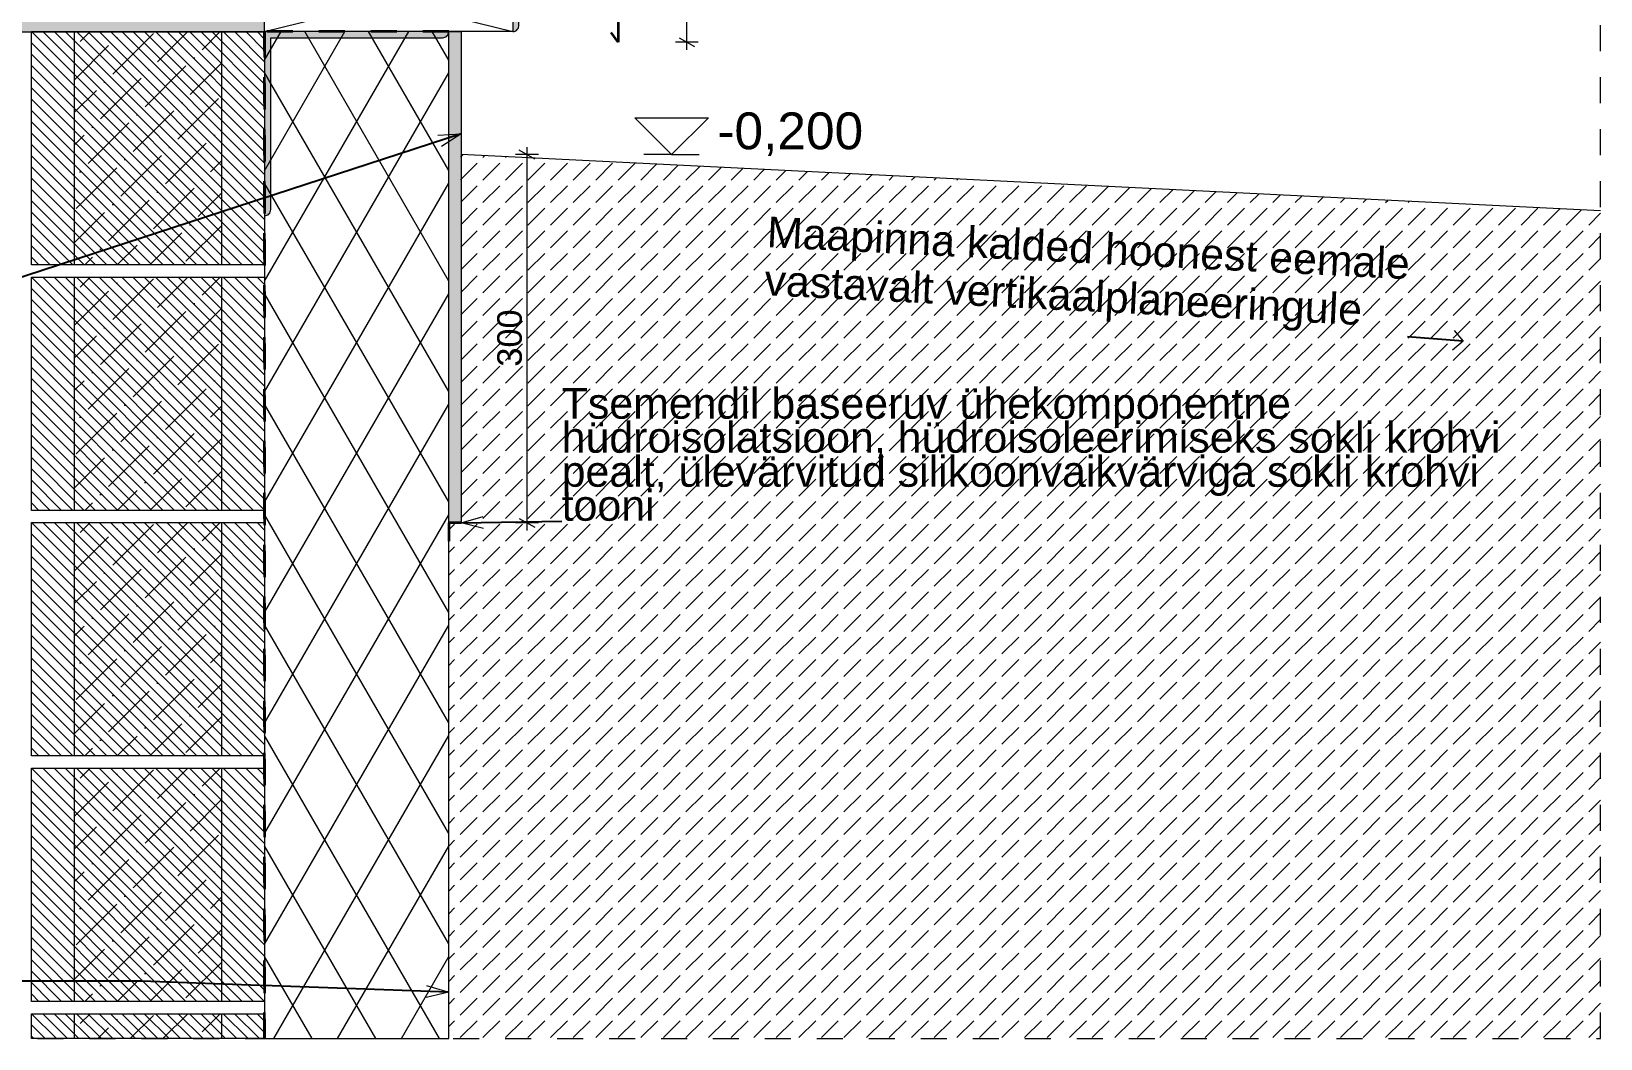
# Model space of a CAD drawing. Header units: millimetres. Extents: x 2715 to 5047, y -920 to 3095.
# Drawn here: x 3769 to 5047, y -920 to -100 of the extents above; entities that cross this region are included whole.
import ezdxf

# ---------------------------------------------------------------- set-up
doc = ezdxf.new("R2010")
doc.units = ezdxf.units.MM
doc.header["$MEASUREMENT"] = 0
for name, pattern in [('Dashed', [42.333333, 21.166667, -21.166667]), ('Hidden Line (2)', [39.122222, 28.222222, -10.9]), ('Wipeout_Contour', [1000, 0, -1000])]:
    doc.linetypes.add(name, pattern=pattern)
for name, color, linetype, lineweight in [('0_Pen_No__1', 7, 'Continuous', 13), ('0_Pen_No__26', 5, 'Continuous', 35), ('Annotation - Label_Pen_No__2', 8, 'Continuous', 15), ('New_0_Pen_No__1', 7, 'Continuous', 13), ('New_0_Pen_No__26', 5, 'Continuous', 35), ('New_0_Pen_No__7', 7, 'Continuous', 35), ('New_Dimensioning - General_Pen_No__1', 7, 'Continuous', 13), ('New_Drawing & Figure_Pen_No__1', 7, 'Continuous', 13), ('New_Site & Landscape - Terrain_Pen_No__1', 7, 'Continuous', 13), ('New_Structural - Bearing_Pen_No__1', 7, 'Continuous', 13), ('Structural - Bearing_Pen_No__1', 7, 'Continuous', 13), ('viirutus_Pen_No__1', 7, 'Continuous', 13)]:
    doc.layers.add(name, color=color, linetype=linetype, lineweight=lineweight)
for name, color, linetype in [('New_0', 7, 'Continuous'), ('New_Dimensioning - General', 7, 'Continuous'), ('Structural - Bearing', 7, 'Continuous')]:
    doc.layers.add(name, color=color, linetype=linetype)
for name, color, linetype, lineweight, true_color in [('New_0_Pen_No__102', 7, 'Continuous', 13, 0xcccccc), ('New_0_Pen_No__145', 7, 'Continuous', 20, 0x0077b0), ('New_0_Pen_No__4', 7, 'Continuous', 20, 0x029e21), ('New_2D Drafting - General_Pen_No__61', 7, 'Continuous', 20, 0x6a6a6a), ('New_Drawing & Figure_Pen_No__61', 7, 'Continuous', 20, 0x6a6a6a), ('Structural - Bearing_Pen_No__161', 7, 'Continuous', 13, 0x6a6a6a)]:
    doc.layers.add(name, color=color, linetype=linetype, lineweight=lineweight, true_color=true_color)
doc.styles.add('GENERATED_STYLE_1', font='')
doc.styles.get('GENERATED_STYLE_1').set_extended_font_data('Arial')
doc.linetypes.add('Wave', pattern='A,0,[1,TRN_PP_AR-7-02_V01_Aken-vert1.Shx,S=0.15873,R=0,X=0,Y=0],-20,0', length=20)
doc.dimstyles.new('GENERATED_STYLE__1', dxfattribs={"dimtxt": 25, "dimasz": 9.5, "dimexe": 0.18, "dimexo": 0.0625, "dimgap": 0, "dimtad": 1, "dimdec": 0, "dimzin": 0, "dimdsep": 46, "dimtxsty": 'GENERATED_STYLE_1', "dimblk": 'ARROWHEAD_2', "dimblk1": 'ARROWHEAD_2', "dimblk2": 'ARROWHEAD_2', "dimcen": 0.09, "dimse1": 1, "dimse2": 1, "dimclrd": 7, "dimclre": 7, "dimclrt": 7, "dimadec": 0, "dimazin": 0, "dimtfac": 1, "dimtdec": 4, "dimtmove": 0, "dimatfit": 3, "dimfxl": 0, "dimtolj": 1, "dimtzin": 0, "dimarcsym": 0})
doc.dimstyles.new('GENERATED_STYLE__2', dxfattribs={"dimtxt": 20, "dimasz": 9.5, "dimexe": 0.18, "dimexo": 0.0625, "dimgap": 0, "dimtad": 1, "dimdec": 0, "dimzin": 0, "dimdsep": 46, "dimtxsty": 'GENERATED_STYLE_1', "dimblk": 'ARROWHEAD_2', "dimblk1": 'ARROWHEAD_2', "dimblk2": 'ARROWHEAD_2', "dimcen": 0.09, "dimse1": 1, "dimse2": 1, "dimclrd": 7, "dimclre": 7, "dimclrt": 7, "dimadec": 0, "dimazin": 0, "dimtfac": 1, "dimtdec": 4, "dimtmove": 0, "dimatfit": 3, "dimfxl": 0, "dimtolj": 1, "dimtzin": 0, "dimarcsym": 0})
doc.dimstyles.new('GENERATED_STYLE__4', dxfattribs={"dimtxt": 0.18, "dimasz": 18.24, "dimexe": 0.18, "dimexo": 0.0625, "dimgap": 0, "dimtad": 0, "dimtih": 1, "dimtoh": 1, "dimdec": 4, "dimzin": 0, "dimdsep": 46, "dimcen": 0.09, "dimadec": 0, "dimazin": 0, "dimtfac": 1, "dimtdec": 4, "dimtmove": 0, "dimatfit": 3, "dimldrblk": 'ARROWHEAD_3', "dimfxl": 0, "dimtolj": 1, "dimtzin": 0, "dimarcsym": 0})
doc.dimstyles.new('GENERATED_STYLE__6', dxfattribs={"dimtxt": 0.18, "dimasz": 15.2, "dimexe": 0.18, "dimexo": 0.0625, "dimgap": 0, "dimtad": 0, "dimtih": 1, "dimtoh": 1, "dimdec": 4, "dimzin": 0, "dimdsep": 46, "dimcen": 0.09, "dimadec": 0, "dimazin": 0, "dimtfac": 1, "dimtdec": 4, "dimtmove": 0, "dimatfit": 3, "dimldrblk": 'ARROWHEAD_8', "dimfxl": 0, "dimtolj": 1, "dimtzin": 0, "dimarcsym": 0})

# ---------------------------------------------------------------- blocks, each defined once
blk = doc.blocks.new('*D5')
at = {"layer": 'New_Dimensioning - General_Pen_No__1', "color": 7, "linetype": 'Continuous', "lineweight": 13}
for p, q in [((4312.1, -38.3), (4293.4, -38.3)), ((4309, -41.9), (4296.5, -34.7)), ((4302.7, -38.3), (4302.7, -32.2)), ((4302.7, -108.3), (4302.7, -38.3)), ((4312.1, -108.3), (4293.4, -108.3)), ((4296.5, -104.7), (4309, -111.9)), ((4302.7, -114.4), (4302.7, -108.3))]:
    blk.add_line(p, q, dxfattribs=at)
at = {"layer": 'New_Dimensioning - General_Pen_No__1', "color": 7, "lineweight": 13, "insert": (4297.7, -92.3), "char_height": 25, "attachment_point": 7, "rotation": 90, "style": 'GENERATED_STYLE_1'}
blk.add_mtext('\\A1;{\\pql;\\fArial|b0|i0|c0|p34;70}', dxfattribs=at)
blk = doc.blocks.new('ARROWHEAD_2')
at = {"color": 0, "linetype": 'Continuous', "lineweight": 0}
for p, q in [((0, 0), (-1, 0)), ((-0.38, -0.66), (0.38, 0.66))]:
    blk.add_line(p, q, dxfattribs=at)
blk = doc.blocks.new('*D7')
at = {"layer": 'New_0_Pen_No__1', "color": 7, "linetype": 'Continuous', "lineweight": 13}
for p, q in [((4182, -199.8), (4163.2, -199.8)), ((4178.8, -203.5), (4166.3, -196.2)), ((4172.6, -199.8), (4172.6, -193.7)), ((4172.6, -499.8), (4172.6, -199.8)), ((4166.3, -496.2), (4178.8, -503.5)), ((4182, -499.8), (4163.2, -499.8)), ((4172.6, -506), (4172.6, -499.8))]:
    blk.add_line(p, q, dxfattribs=at)
at = {"layer": 'New_0_Pen_No__1', "color": 7, "lineweight": 13, "insert": (4168.6, -372.6), "char_height": 20, "attachment_point": 7, "rotation": 90, "style": 'GENERATED_STYLE_1'}
blk.add_mtext('\\A1;{\\pql;\\fArial|b0|i0|c0|p34;300}', dxfattribs=at)
blk = doc.blocks.new('ARROWHEAD_3')
at = {"color": 0, "linetype": 'Continuous', "lineweight": 0}
blk.add_line((0, 0), (-1, 0), dxfattribs=at)
at = {"color": 0, "linetype": 'Continuous', "lineweight": 0, "flags": 128}
blk.add_lwpolyline([(-1, 0.2679), (0, 0), (-1, -0.2679)], dxfattribs=at)
blk = doc.blocks.new('ARROWHEAD_8')
at = {"color": 0, "linetype": 'Continuous', "lineweight": 0}
blk.add_line((0, 0), (-1, 0), dxfattribs=at)
at = {"color": 0, "linetype": 'Continuous', "lineweight": 0, "flags": 128}
blk.add_lwpolyline([(-0.525, 0.525), (0, 0), (-0.525, -0.525)], dxfattribs=at)

msp = doc.modelspace()

# ---------------------------------------------------------------- hatches: boundary and pattern name
at = {"layer": 'New_0_Pen_No__102', "linetype": 'Continuous', "lineweight": 13, "true_color": 0xcccccc}
msp.add_hatch(color=254, dxfattribs=at).paths.add_polyline_path([(4118.8, -499.8), (4108.8, -499.8), (4108.8, -99.7), (4118.8, -99.7)])
at = {"layer": 'New_2D Drafting - General_Pen_No__61', "linetype": 'Continuous', "lineweight": 20, "true_color": 0x6a6a6a}
h = msp.add_hatch(dxfattribs=at)
h.set_pattern_fill('Dashed_0001', color=251, style=0, pattern_type=2)
h.set_pattern_definition([(45, (0, 0), (-18.38478, 18.38478), [19.5, -6.5]), (45, (7e-15, 18.385), (-18.38478, 18.38478), [19.5, -6.5])])
h.paths.add_polyline_path([(5047.1, -245.8), (4118.5, -199.8), (4118.7, -499.8), (4108.9, -499.8), (4109.1, -920), (5047.1, -920)])
at = {"layer": 'New_Drawing & Figure_Pen_No__61', "linetype": 'Continuous', "lineweight": 0, "true_color": 0x1a1a1a}
msp.add_hatch(color=250, dxfattribs=at).paths.add_polyline_path([(4161, -99.7, 0.414214), (4166, -94.2), (4166, -46.2), (4206, -46.2, 0.414214), (4211, -41.2), (4166, -41.2), (4161, -41.2), (4161, -46.2)])

# ---------------------------------------------------------------- linework, layer by layer
at = {"layer": 'New_0_Pen_No__1', "color": 7, "linetype": 'Continuous', "lineweight": 13, "flags": 128}
msp.add_lwpolyline([(4118.8, -499.8), (4108.8, -499.8), (4108.8, -99.7), (4118.8, -99.7)], close=True, dxfattribs=at)
at = {"layer": 'New_0_Pen_No__145', "color": 144, "linetype": 'Hidden Line (2)', "lineweight": 20, "true_color": 0x0077b0, "flags": 128}
msp.add_lwpolyline([(4161, -27.7), (4161, -99.7)], dxfattribs=at)
at = {"layer": 'New_0_Pen_No__4', "color": 104, "linetype": 'Wave', "lineweight": 20, "true_color": 0x029e21}
msp.add_line((4108.8, -920), (4108.8, -499.8), dxfattribs=at)
at = {"layer": 'New_0_Pen_No__7', "color": 7, "linetype": 'Continuous', "lineweight": 35}
for p, q in [((4246.8, -38.3), (4246.8, -108.3)), ((4246.8, -108.3), (4241.2, -100.4)), ((4118.8, -499.8), (4108.8, -499.8)), ((4108.8, -499.8), (4108.8, -514.8))]:
    msp.add_line(p, q, dxfattribs=at)
at = {"layer": 'New_Dimensioning - General_Pen_No__1', "color": 7, "linetype": 'Continuous', "lineweight": 13}
for p, q in [((4290.3, -199.8), (4260.3, -169.8)), ((4260.3, -169.8), (4320.3, -169.8)), ((4320.3, -169.8), (4290.3, -199.8)), ((4290.3, -199.8), (4267.8, -199.8)), ((4290.3, -199.8), (4312.8, -199.8))]:
    msp.add_line(p, q, dxfattribs=at)
at = {"layer": 'New_Drawing & Figure_Pen_No__1', "color": 7, "linetype": 'Continuous', "lineweight": 13, "flags": 128}
msp.add_lwpolyline([(4161, -99.7, 0.414214), (4166, -94.2), (4166, -46.2), (4206, -46.2, 0.414214), (4211, -41.2), (4166, -41.2), (4161, -41.2), (4161, -46.2)], format="xyb", close=True, dxfattribs=at)
at = {"layer": 'New_Site & Landscape - Terrain_Pen_No__1', "color": 7, "linetype": 'Continuous', "lineweight": 13, "flags": 128}
msp.add_lwpolyline([(5047.1, -245.8), (4118.8, -199.8)], dxfattribs=at)

# ---------------------------------------------------------------- texts
at = {"layer": 'Annotation - Label_Pen_No__2', "color": 8, "linetype": 'Continuous', "lineweight": 15, "insert": (4365.2, -321.9), "char_height": 25, "width": 525.319, "attachment_point": 7, "rotation": 357.1376, "line_spacing_factor": 0.940037, "style": 'GENERATED_STYLE_1'}
msp.add_mtext('\\A1;{\\pql;\\fArial|b0|i0|c0|p34;Maapinna kalded hoonest eemale vastavalt vertikaalplaneeringule}', dxfattribs=at)
at = {"layer": 'Annotation - Label_Pen_No__2', "color": 8, "linetype": 'Continuous', "lineweight": 15, "insert": (4200.8, -498.5), "char_height": 25, "width": 822.738, "attachment_point": 7, "line_spacing_factor": 0.664733, "style": 'GENERATED_STYLE_1'}
msp.add_mtext('\\A1;{\\pql;\\fArial|b0|i0|c0|p34;Tsemendil baseeruv ühekomponentne hüdroisolatsioon\\fArial|b0|i0|c0|p34;, \\fArial|b0|i0|c0|p34;hüdroisoleerimiseks sokli krohvi pealt, ülevärvitud\\fArial|b0|i0|c0|p34; \\fArial|b0|i0|c0|p34;silikoonvaikvärviga sokli krohvi tooni}', dxfattribs=at)
at = {"layer": 'New_Dimensioning - General_Pen_No__1', "color": 7, "lineweight": 13, "insert": (4327.6, -201.1), "char_height": 30, "attachment_point": 7, "style": 'GENERATED_STYLE_1'}
msp.add_mtext('\\A1;{\\pql;\\fArial|b0|i0|c0|p34;-0,200}', dxfattribs=at)

# ---------------------------------------------------------------- dimensions: what is measured, and where the dimension line sits
at = {"layer": 'New_0', "color": 7, "linetype": 'Continuous', "lineweight": 13}
dim = msp.add_linear_dim(base=(4172.6, -199.8), p1=(4118.8, -499.8), p2=(4118.8, -199.8), angle=90, dimstyle='GENERATED_STYLE__2', dxfattribs=at)
dim.commit()
dim.dimension.update_dxf_attribs({"geometry": '*D7', "text_midpoint": (4158.6, -349.7), "dimtype": 160, "text_rotation": 90})
at = {"layer": 'New_Dimensioning - General', "color": 7, "linetype": 'Continuous', "lineweight": 13}
dim = msp.add_linear_dim(base=(4302.7, -38.3), p1=(4246.8, -108.3), p2=(4246.8, -38.3), angle=90, dimstyle='GENERATED_STYLE__1', dxfattribs=at)
dim.commit()
dim.dimension.update_dxf_attribs({"geometry": '*D5', "text_midpoint": (4285.2, -73.2), "dimtype": 160, "text_rotation": 90})

# ---------------------------------------------------------------- leaders
at = {"layer": 'Annotation - Label_Pen_No__2', "color": 8, "linetype": 'Continuous', "lineweight": 15, "annotation_type": 0, "has_hookline": 1, "hookline_direction": 1, "text_width": 519.7, "horizontal_direction": (0.998752, -0.049938, 0)}
msp.add_leader([(4935.2, -351.8), (4889.9, -348.2)], dimstyle='GENERATED_STYLE__6', dxfattribs=at)
at = {"layer": 'Annotation - Label_Pen_No__2', "color": 8, "linetype": 'Continuous', "lineweight": 15, "annotation_type": 0, "has_hookline": 1, "hookline_direction": 0, "text_width": 759.4}
msp.add_leader([(4118.8, -499.8), (4200.8, -498.5)], dimstyle='GENERATED_STYLE__4', dxfattribs=at)

# ---------------------------------------------------------------- wipeouts: each hides what was drawn before it
at = {"color": 254, "linetype": 'Wipeout_Contour', "lineweight": 0, "ltscale": 15479.511218}
msp.add_wipeout([(3958.8, -289.7), (3768.8, -289.7), (3768.8, -99.7), (3958.8, -99.7)], dxfattribs=at).dxf.layer = 'Structural - Bearing'
at = {"color": 254, "linetype": 'Wipeout_Contour', "lineweight": 0, "ltscale": 15540.30175}
msp.add_wipeout([(3958.8, -489.7), (3768.8, -489.7), (3768.8, -299.7), (3958.8, -299.7)], dxfattribs=at).dxf.layer = 'Structural - Bearing'
at = {"color": 254, "linetype": 'Wipeout_Contour', "lineweight": 0, "ltscale": 15641.825081}
msp.add_wipeout([(3958.8, -689.7), (3768.8, -689.7), (3768.8, -499.7), (3958.8, -499.7)], dxfattribs=at).dxf.layer = 'Structural - Bearing'
at = {"color": 254, "linetype": 'Wipeout_Contour', "lineweight": 0, "ltscale": 15783.295293}
msp.add_wipeout([(3958.8, -889.7), (3768.8, -889.7), (3768.8, -699.7), (3958.8, -699.7)], dxfattribs=at).dxf.layer = 'Structural - Bearing'
at = {"color": 254, "linetype": 'Wipeout_Contour', "lineweight": 0, "ltscale": 15878.228623}
msp.add_wipeout([(3958.8, -920), (3768.8, -920), (3768.8, -899.7), (3958.8, -899.7)], dxfattribs=at).dxf.layer = 'Structural - Bearing'

# ---------------------------------------------------------------- next in the draw order: hatches: boundary and pattern name
at = {"layer": 'New_Drawing & Figure_Pen_No__61', "linetype": 'Continuous', "lineweight": 0, "true_color": 0x1a1a1a}
msp.add_hatch(color=250, dxfattribs=at).paths.add_polyline_path([(3958.8, -249.7, 0.414214), (3963.8, -244.7), (3963.8, -104.7), (4103.8, -104.7, 0.414214), (4108.8, -99.7), (3963.8, -99.7), (3958.8, -99.7), (3958.8, -104.7)])
at = {"layer": 'New_Structural - Bearing_Pen_No__1', "linetype": 'Continuous', "lineweight": 13}
h = msp.add_hatch(dxfattribs=at)
h.set_pattern_fill('Structural_Concrete_0001', style=0, pattern_type=2)
h.set_pattern_definition([(0, (0, 0), (0, 62.3538), [6, -30]), (0, (18, 31.18), (0, 62.3538), [6, -30]), (60, (0, 0), (-54, 31.1769), [6, -30]), (60, (36, 0), (-54, 31.1769), [6, -30]), (120, (6, 0), (54, 31.1769), [6, -30]), (120, (42, 0), (54, 31.1769), [6, -30]), (0, (0, 6), (0, 12), [0, -12, 0, -18]), (45, (6, 6), (-8.48528, 8.48528), [0, -9, 0, -15])])
h.paths.add_polyline_path([(3958.8, -100), (3958.8, -20), (2715.4, -20), (2715.4, -100)])
h = msp.add_hatch(dxfattribs=at)
h.set_pattern_fill('Batt_Insulation_0001', style=0, pattern_type=2)
h.set_pattern_definition([(60, (4033.81, -713.06), (-38.971, 22.5), []), (120, (4033.81, -713.06), (38.971, 22.5), [])])
h.paths.add_polyline_path([(3958.8, -920), (4108.8, -920), (4108.8, -99.7), (3958.8, -99.7)])
at = {"layer": 'Structural - Bearing_Pen_No__161', "linetype": 'Continuous', "lineweight": 13, "true_color": 0x6a6a6a}
h = msp.add_hatch(dxfattribs=at)
h.set_pattern_fill('Common_Brick_0001', color=251, style=0, pattern_type=2)
h.set_pattern_definition([(135, (3863.811, -194.667), (4.5962, 4.5962), [])])
h.paths.add_polyline_path([(3958.8, -289.7), (3768.8, -289.7), (3768.8, -99.7), (3958.8, -99.7)])
h = msp.add_hatch(dxfattribs=at)
h.set_pattern_fill('Common_Brick_0001', color=251, style=0, pattern_type=2)
h.set_pattern_definition([(135, (3863.811, -394.667), (4.5962, 4.5962), [])])
h.paths.add_polyline_path([(3958.8, -489.7), (3768.8, -489.7), (3768.8, -299.7), (3958.8, -299.7)])
h = msp.add_hatch(dxfattribs=at)
h.set_pattern_fill('Common_Brick_0001', color=251, style=0, pattern_type=2)
h.set_pattern_definition([(135, (3863.811, -594.667), (4.5962, 4.5962), [])])
h.paths.add_polyline_path([(3958.8, -689.7), (3768.8, -689.7), (3768.8, -499.7), (3958.8, -499.7)])
h = msp.add_hatch(dxfattribs=at)
h.set_pattern_fill('Common_Brick_0001', color=251, style=0, pattern_type=2)
h.set_pattern_definition([(135, (3863.811, -794.667), (4.5962, 4.5962), [])])
h.paths.add_polyline_path([(3958.8, -889.7), (3768.8, -889.7), (3768.8, -699.7), (3958.8, -699.7)])
h = msp.add_hatch(dxfattribs=at)
h.set_pattern_fill('Common_Brick_0001', color=251, style=0, pattern_type=2)
h.set_pattern_definition([(135, (3863.811, -994.667), (4.5962, 4.5962), [])])
h.paths.add_polyline_path([(3958.8, -920), (3768.8, -920), (3768.8, -899.7), (3958.8, -899.7)])
at = {"layer": 'viirutus_Pen_No__1', "linetype": 'Continuous', "lineweight": 13}
h = msp.add_hatch(dxfattribs=at)
h.set_pattern_fill('ANSI36_0001', style=0, pattern_type=2)
h.set_pattern_definition([(45, (-23450.461, 144831.38), (36.4601934, 9.943689), [46.875, -9.375, 0, -9.375])])
h.paths.add_polyline_path([(3804, -99.7), (3923.6, -99.7), (3923.6, -289.7), (3804, -289.7)])
h = msp.add_hatch(dxfattribs=at)
h.set_pattern_fill('ANSI36_0001', style=0, pattern_type=2)
h.set_pattern_definition([(45, (-23450.461, 144631.38), (36.4601934, 9.943689), [46.875, -9.375, 0, -9.375])])
h.paths.add_polyline_path([(3804, -299.7), (3923.6, -299.7), (3923.6, -489.7), (3804, -489.7)])
h = msp.add_hatch(dxfattribs=at)
h.set_pattern_fill('ANSI36_0001', style=0, pattern_type=2)
h.set_pattern_definition([(45, (-23450.461, 144431.38), (36.4601934, 9.943689), [46.875, -9.375, 0, -9.375])])
h.paths.add_polyline_path([(3804, -499.7), (3923.6, -499.7), (3923.6, -689.7), (3804, -689.7)])
h = msp.add_hatch(dxfattribs=at)
h.set_pattern_fill('ANSI36_0001', style=0, pattern_type=2)
h.set_pattern_definition([(45, (-23450.461, 144231.38), (36.4601934, 9.943689), [46.875, -9.375, 0, -9.375])])
h.paths.add_polyline_path([(3804, -699.7), (3923.6, -699.7), (3923.6, -889.7), (3804, -889.7)])
h = msp.add_hatch(dxfattribs=at)
h.set_pattern_fill('ANSI36_0001', style=0, pattern_type=2)
h.set_pattern_definition([(45, (-23450.462, 144031.38), (36.4601934, 9.943689), [46.875, -9.375, 0, -9.375])])
h.paths.add_polyline_path([(3804, -899.7), (3923.6, -899.7), (3923.6, -920), (3804, -920)])

# ---------------------------------------------------------------- next in the draw order: linework, layer by layer
at = {"layer": '0_Pen_No__1', "color": 7, "linetype": 'Continuous', "lineweight": 13}
for p, q in [((3958.8, -49.7), (4161, -99.7)), ((3958.8, -99.7), (4161, -49.7))]:
    msp.add_line(p, q, dxfattribs=at)
at = {"layer": '0_Pen_No__1', "color": 7, "linetype": 'Dashed', "lineweight": 13}
msp.add_lwpolyline([(2715.4, 623.5), (2715.4, -920), (5047.1, -920), (5047.1, 623.5)], dxfattribs=at)
at = {"layer": '0_Pen_No__1', "color": 7, "linetype": 'Continuous', "lineweight": 13, "flags": 128}
msp.add_lwpolyline([(3958.8, -49.7), (4161, -49.7), (4161, -99.7), (3958.8, -99.7)], close=True, dxfattribs=at)
at = {"layer": '0_Pen_No__26', "color": 5, "linetype": 'Dashed', "lineweight": 35}
msp.add_lwpolyline([(4108.8, -99.7), (3958.8, -99.7), (3958.8, -920)], dxfattribs=at)
at = {"layer": 'New_0_Pen_No__26', "color": 5, "linetype": 'Dashed', "lineweight": 35}
msp.add_lwpolyline([(3958.8, -920), (3958.8, -99.7)], dxfattribs=at)
at = {"layer": 'New_Drawing & Figure_Pen_No__1', "color": 7, "linetype": 'Continuous', "lineweight": 13, "flags": 128}
msp.add_lwpolyline([(3958.8, -249.7, 0.414214), (3963.8, -244.7), (3963.8, -104.7), (4103.8, -104.7, 0.414214), (4108.8, -99.7), (3963.8, -99.7), (3958.8, -99.7), (3958.8, -104.7)], format="xyb", close=True, dxfattribs=at)
at = {"layer": 'New_Structural - Bearing_Pen_No__1', "color": 7, "linetype": 'Continuous', "lineweight": 13, "flags": 128}
for points in [[(3958.8, -100), (3958.8, -20), (2715.4, -20), (2715.4, -100)], [(3958.8, -920), (4108.8, -920), (4108.8, -99.7), (3958.8, -99.7)]]:
    msp.add_lwpolyline(points, close=True, dxfattribs=at)
at = {"layer": 'Structural - Bearing_Pen_No__1', "color": 7, "linetype": 'Continuous', "lineweight": 13, "flags": 128}
for points in [[(3958.8, -289.7), (3768.8, -289.7), (3768.8, -99.7), (3958.8, -99.7)], [(3958.8, -489.7), (3768.8, -489.7), (3768.8, -299.7), (3958.8, -299.7)], [(3958.8, -689.7), (3768.8, -689.7), (3768.8, -499.7), (3958.8, -499.7)], [(3958.8, -889.7), (3768.8, -889.7), (3768.8, -699.7), (3958.8, -699.7)], [(3958.8, -920), (3768.8, -920), (3768.8, -899.7), (3958.8, -899.7)]]:
    msp.add_lwpolyline(points, close=True, dxfattribs=at)
at = {"layer": 'viirutus_Pen_No__1', "color": 7, "linetype": 'Continuous', "lineweight": 13, "flags": 128}
for points in [[(3804, -99.7), (3923.6, -99.7), (3923.6, -289.7), (3804, -289.7)], [(3804, -299.7), (3923.6, -299.7), (3923.6, -489.7), (3804, -489.7)], [(3804, -499.7), (3923.6, -499.7), (3923.6, -689.7), (3804, -689.7)], [(3804, -699.7), (3923.6, -699.7), (3923.6, -889.7), (3804, -889.7)], [(3804, -899.7), (3923.6, -899.7), (3923.6, -920), (3804, -920)]]:
    msp.add_lwpolyline(points, close=True, dxfattribs=at)

# ---------------------------------------------------------------- next in the draw order: leaders
at = {"layer": 'Annotation - Label_Pen_No__2', "color": 8, "linetype": 'Continuous', "lineweight": 15, "annotation_type": 0, "has_hookline": 1, "hookline_direction": 1}
for points, text_width in [([(4118.8, -182.9), (3438.9, -404.6), (3420.7, -404.6)], 620.9), ([(4108.8, -882.2), (3858.7, -873.2), (3364.7, -873.2)], 594.2)]:
    msp.add_leader(points, dimstyle='GENERATED_STYLE__4', dxfattribs=dict(at, text_width=text_width))

doc.saveas('drawing.dxf')
